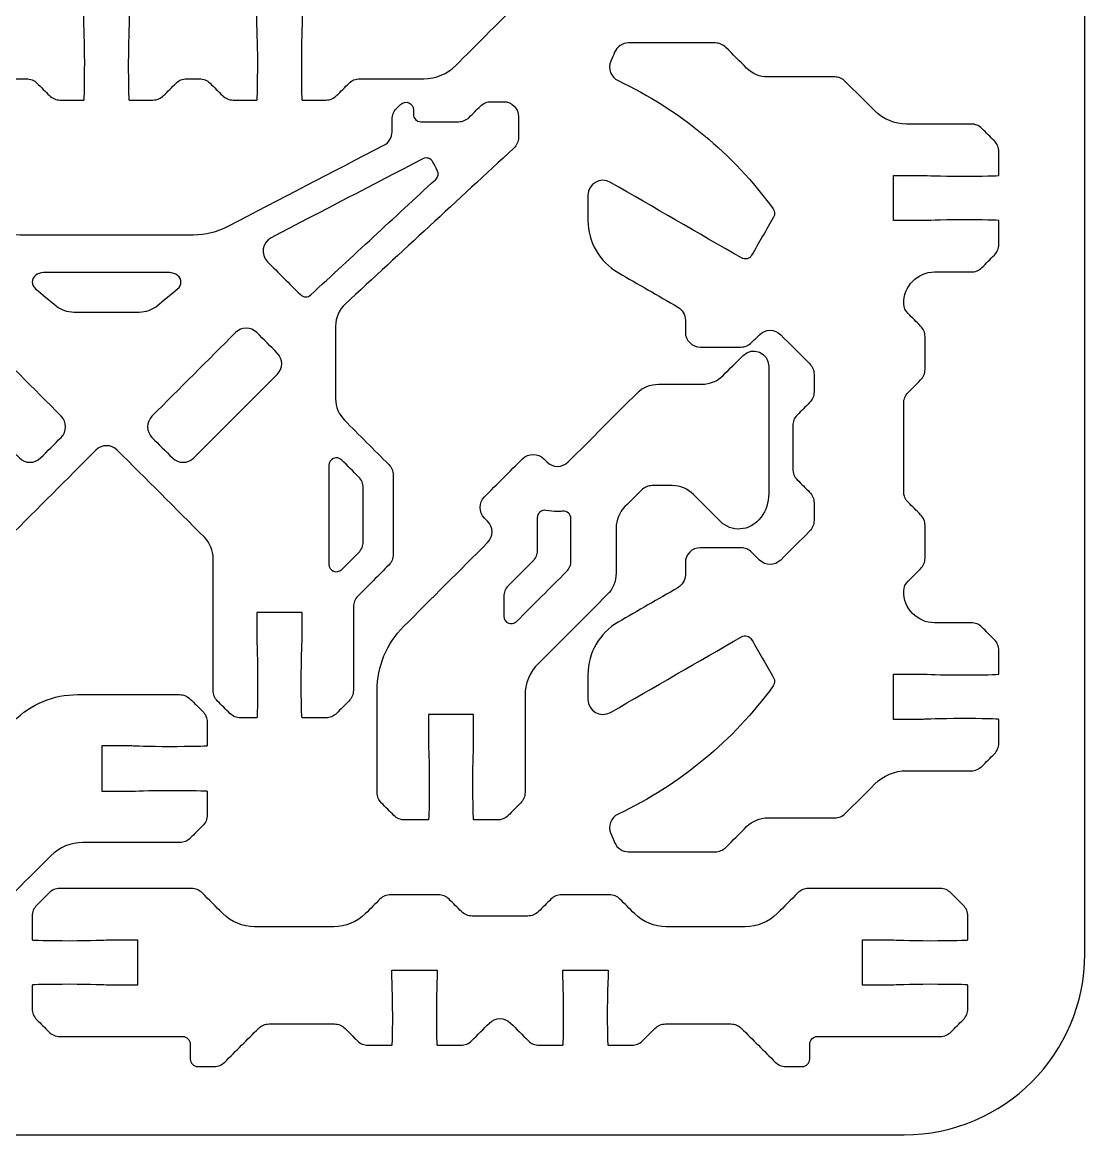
# Model space of a CAD drawing. Extents: x 5 to 405, y 225 to 445.
# Drawn here: x 334.4 to 405, y 225 to 298.9 of the extents above; entities that cross this region are included whole.
import ezdxf

# ---------------------------------------------------------------- set-up
doc = ezdxf.new("R2010")
doc.units = 0
doc.header["$MEASUREMENT"] = 0
doc.layers.add('DEFAULT', color=18, linetype='CONTINUOUS')

msp = doc.modelspace()

# ---------------------------------------------------------------- linework, layer by layer
at = {"layer": 'DEFAULT', "color": 1}
for points, knots in [([(393, 225), (357.667, 225), (322.333, 225), (287, 225), (280.373, 225), (275, 230.372), (275, 237), (275, 302.333), (275, 367.667), (275, 433), (275, 439.628), (280.373, 445), (287, 445), (322.333, 445), (357.667, 445), (393, 445), (399.627, 445), (405, 439.628), (405, 433), (405, 367.667), (405, 302.333), (405, 237), (405, 230.372), (399.627, 225), (393, 225)], [0, 0, 0, 0, 300.472, 300.472, 300.472, 301.472, 301.472, 301.472, 857.062, 857.062, 857.062, 858.062, 858.062, 858.062, 1158.534, 1158.534, 1158.534, 1159.534, 1159.534, 1159.534, 1715.124, 1715.124, 1715.124, 1716.124, 1716.124, 1716.124, 1716.124]), ([(315.914, 312.823), (316.914, 312.823), (317.913, 312.823), (318.913, 312.823), (318.913, 313.49), (318.913, 314.157), (318.913, 314.824), (318.913, 314.951), (318.863, 315.942), (318.863, 317.325), (318.863, 318.708), (318.888, 319.826), (318.913, 319.826), (319.441, 319.826), (319.97, 319.826), (320.499, 319.826), (320.764, 319.826), (321.018, 319.721), (321.206, 319.533), (321.482, 319.257), (321.758, 318.981), (322.035, 318.704), (322.222, 318.517), (322.328, 318.263), (322.328, 317.997), (322.328, 315.747), (322.328, 313.496), (322.328, 311.246), (322.328, 310.716), (322.538, 310.207), (322.914, 309.832), (323.513, 309.232), (324.113, 308.632), (324.712, 308.033), (324.9, 307.845), (325.154, 307.74), (325.419, 307.74), (326.976, 307.74), (328.533, 307.74), (330.09, 307.74), (330.356, 307.74), (330.61, 307.634), (330.798, 307.447), (331.478, 306.766), (332.157, 306.086), (332.837, 305.406), (333.618, 304.624), (334.885, 304.624), (335.666, 305.405), (336.347, 306.086), (337.028, 306.766), (337.709, 307.447), (337.896, 307.634), (338.15, 307.74), (338.416, 307.74), (339.472, 307.74), (340.528, 307.74), (341.584, 307.74), (341.849, 307.74), (342.104, 307.634), (342.291, 307.447), (342.971, 306.766), (343.651, 306.086), (344.331, 305.406), (345.112, 304.624), (346.379, 304.624), (347.16, 305.405), (347.841, 306.086), (348.521, 306.766), (349.202, 307.447), (349.39, 307.634), (349.644, 307.74), (349.909, 307.74), (351.466, 307.74), (353.023, 307.74), (354.581, 307.74), (354.846, 307.74), (355.1, 307.845), (355.288, 308.033), (355.887, 308.632), (356.487, 309.232), (357.087, 309.832), (357.462, 310.207), (357.672, 310.716), (357.672, 311.246), (357.672, 313.496), (357.672, 315.747), (357.672, 317.997), (357.672, 318.263), (357.778, 318.517), (357.965, 318.704), (358.242, 318.981), (358.518, 319.257), (358.794, 319.533), (358.982, 319.721), (359.236, 319.826), (359.501, 319.826), (360.03, 319.826), (360.559, 319.826), (361.087, 319.826), (361.116, 319.826), (361.137, 318.708), (361.137, 317.325), (361.137, 315.942), (361.087, 314.951), (361.087, 314.824), (361.087, 314.157), (361.087, 313.49), (361.087, 312.823), (362.087, 312.823), (363.086, 312.823), (364.086, 312.823), (364.086, 313.49), (364.086, 314.157), (364.086, 314.824), (364.086, 314.951), (364.037, 315.942), (364.037, 317.325), (364.037, 318.708), (364.061, 319.826), (364.086, 319.826), (364.615, 319.826), (365.143, 319.826), (365.672, 319.826), (365.937, 319.826), (366.192, 319.721), (366.379, 319.533), (366.655, 319.257), (366.932, 318.981), (367.208, 318.704), (367.395, 318.517), (367.501, 318.263), (367.501, 317.997), (367.501, 313.773), (367.501, 309.548), (367.501, 305.323), (367.501, 305.295), (366.382, 305.274), (365, 305.274), (363.617, 305.274), (362.625, 305.323), (362.498, 305.323), (361.832, 305.323), (361.165, 305.323), (360.498, 305.323), (360.498, 304.324), (360.498, 303.324), (360.498, 302.325), (361.165, 302.325), (361.832, 302.325), (362.498, 302.325), (362.625, 302.325), (363.617, 302.374), (365, 302.374), (366.382, 302.374), (367.501, 302.349), (367.501, 302.325), (367.501, 301.796), (367.501, 301.267), (367.501, 300.739), (367.501, 300.473), (367.396, 300.219), (367.208, 300.032), (365.875, 298.697), (364.541, 297.363), (363.208, 296.029), (362.645, 295.466), (361.882, 295.149), (361.086, 295.149), (359.665, 295.149), (358.244, 295.149), (356.824, 295.149), (356.558, 295.149), (356.304, 295.044), (356.117, 294.856), (355.84, 294.58), (355.564, 294.304), (355.288, 294.027), (355.1, 293.84), (354.846, 293.735), (354.581, 293.735), (354.052, 293.735), (353.523, 293.735), (352.995, 293.735), (352.966, 293.735), (352.945, 294.853), (352.945, 296.236), (352.945, 297.619), (352.995, 298.61), (352.995, 298.737), (352.995, 299.404), (352.995, 300.071), (352.995, 300.737), (351.995, 300.737), (350.995, 300.737), (349.996, 300.737), (349.996, 300.071), (349.996, 299.404), (349.996, 298.737), (349.996, 298.61), (350.045, 297.619), (350.045, 296.236), (350.045, 294.853), (350.021, 293.735), (349.996, 293.735), (349.467, 293.735), (348.939, 293.735), (348.411, 293.735), (348.145, 293.735), (347.89, 293.84), (347.703, 294.029), (347.428, 294.304), (347.153, 294.58), (346.878, 294.855), (346.69, 295.043), (346.435, 295.149), (346.17, 295.149), (345.889, 295.149), (345.608, 295.149), (345.327, 295.149), (345.061, 295.149), (344.807, 295.044), (344.62, 294.856), (344.343, 294.58), (344.067, 294.304), (343.791, 294.027), (343.603, 293.84), (343.349, 293.735), (343.084, 293.735), (342.555, 293.735), (342.026, 293.735), (341.498, 293.735), (341.469, 293.735), (341.448, 294.853), (341.448, 296.236), (341.448, 297.619), (341.498, 298.61), (341.498, 298.737), (341.498, 299.404), (341.498, 300.071), (341.498, 300.737), (340.498, 300.737), (339.498, 300.737), (338.499, 300.737), (338.499, 300.071), (338.499, 299.404), (338.499, 298.737), (338.499, 298.61), (338.548, 297.619), (338.548, 296.236), (338.548, 294.853), (338.524, 293.735), (338.499, 293.735), (337.971, 293.735), (337.444, 293.735), (336.916, 293.735), (336.651, 293.735), (336.397, 293.84), (336.209, 294.027), (335.933, 294.304), (335.657, 294.58), (335.38, 294.856), (335.193, 295.044), (334.939, 295.149), (334.673, 295.149), (334.392, 295.149), (334.111, 295.149), (333.83, 295.149), (333.565, 295.149), (333.31, 295.043), (333.122, 294.855), (332.847, 294.58), (332.572, 294.304), (332.297, 294.029), (332.11, 293.84), (331.855, 293.735), (331.589, 293.735), (331.061, 293.735), (330.532, 293.735), (330.004, 293.735), (329.976, 293.735), (329.955, 294.853), (329.955, 296.236), (329.955, 297.619), (330.004, 298.61), (330.004, 298.737), (330.004, 299.404), (330.004, 300.071), (330.004, 300.737), (329.004, 300.737), (328.005, 300.737), (327.005, 300.737), (327.005, 300.071), (327.005, 299.404), (327.005, 298.737), (327.005, 298.61), (327.055, 297.619), (327.055, 296.236), (327.055, 294.899), (327.03, 293.809), (327.005, 293.738), (326.477, 293.738), (325.948, 293.738), (325.419, 293.738), (325.154, 293.738), (324.9, 293.844), (324.712, 294.031), (324.436, 294.307), (324.16, 294.584), (323.883, 294.86), (323.696, 295.047), (323.442, 295.153), (323.176, 295.153), (321.755, 295.153), (320.335, 295.153), (318.914, 295.153), (318.118, 295.153), (317.355, 295.469), (316.792, 296.032), (315.459, 297.365), (314.125, 298.698), (312.792, 300.032), (312.605, 300.219), (312.499, 300.473), (312.499, 300.739), (312.499, 301.267), (312.499, 301.796), (312.499, 302.325), (312.499, 302.353), (313.618, 302.374), (315, 302.374), (316.383, 302.374), (317.375, 302.325), (317.502, 302.325), (318.168, 302.325), (318.835, 302.325), (319.502, 302.325), (319.502, 303.324), (319.502, 304.324), (319.502, 305.323), (318.835, 305.323), (318.168, 305.323), (317.502, 305.323), (317.375, 305.323), (316.383, 305.274), (315, 305.274), (313.618, 305.274), (312.499, 305.299), (312.499, 305.323), (312.499, 309.548), (312.499, 313.773), (312.499, 317.997), (312.499, 318.263), (312.605, 318.517), (312.792, 318.704), (313.068, 318.981), (313.345, 319.257), (313.621, 319.533), (313.808, 319.721), (314.063, 319.826), (314.328, 319.826), (314.857, 319.826), (315.385, 319.826), (315.914, 319.826), (315.942, 319.826), (315.963, 318.708), (315.963, 317.325), (315.963, 315.942), (315.914, 314.951), (315.914, 314.824), (315.914, 314.157), (315.914, 313.49), (315.914, 312.823)], [5.67, 5.67, 5.67, 5.67, 14.17, 14.17, 14.17, 19.84, 19.84, 19.84, 20.84, 20.84, 20.84, 21.84, 21.84, 21.84, 26.336, 26.336, 26.336, 27.336, 27.336, 27.336, 30.659402, 30.659402, 30.659402, 31.659402, 31.659402, 31.659402, 50.797402, 50.797402, 50.797402, 51.797402, 51.797402, 51.797402, 59.008477, 59.008477, 59.008477, 60.008477, 60.008477, 60.008477, 73.249477, 73.249477, 73.249477, 74.249477, 74.249477, 74.249477, 82.428582, 82.428582, 82.428582, 83.428582, 83.428582, 83.428582, 91.615464, 91.615464, 91.615464, 92.615464, 92.615464, 92.615464, 101.596464, 101.596464, 101.596464, 102.596464, 102.596464, 102.596464, 110.775569, 110.775569, 110.775569, 111.775569, 111.775569, 111.775569, 119.962451, 119.962451, 119.962451, 120.962451, 120.962451, 120.962451, 134.204451, 134.204451, 134.204451, 135.204451, 135.204451, 135.204451, 142.416233, 142.416233, 142.416233, 143.416233, 143.416233, 143.416233, 162.554233, 162.554233, 162.554233, 163.554233, 163.554233, 163.554233, 166.877635, 166.877635, 166.877635, 167.877635, 167.877635, 167.877635, 172.373635, 172.373635, 172.373635, 173.373635, 173.373635, 173.373635, 174.373635, 174.373635, 174.373635, 180.043635, 180.043635, 180.043635, 188.543635, 188.543635, 188.543635, 194.213635, 194.213635, 194.213635, 195.213635, 195.213635, 195.213635, 196.213635, 196.213635, 196.213635, 200.709635, 200.709635, 200.709635, 201.709635, 201.709635, 201.709635, 205.033037, 205.033037, 205.033037, 206.033037, 206.033037, 206.033037, 241.959037, 241.959037, 241.959037, 242.959037, 242.959037, 242.959037, 243.959037, 243.959037, 243.959037, 249.629037, 249.629037, 249.629037, 258.129037, 258.129037, 258.129037, 263.799037, 263.799037, 263.799037, 264.799037, 264.799037, 264.799037, 265.799037, 265.799037, 265.799037, 270.295037, 270.295037, 270.295037, 271.295037, 271.295037, 271.295037, 287.337169, 287.337169, 287.337169, 288.337169, 288.337169, 288.337169, 300.419169, 300.419169, 300.419169, 301.419169, 301.419169, 301.419169, 304.742571, 304.742571, 304.742571, 305.742571, 305.742571, 305.742571, 310.238571, 310.238571, 310.238571, 311.238571, 311.238571, 311.238571, 312.238571, 312.238571, 312.238571, 317.908571, 317.908571, 317.908571, 326.408571, 326.408571, 326.408571, 332.078571, 332.078571, 332.078571, 333.078571, 333.078571, 333.078571, 334.078571, 334.078571, 334.078571, 338.572571, 338.572571, 338.572571, 339.572571, 339.572571, 339.572571, 342.883248, 342.883248, 342.883248, 343.883248, 343.883248, 343.883248, 346.273248, 346.273248, 346.273248, 347.273248, 347.273248, 347.273248, 350.59665, 350.59665, 350.59665, 351.59665, 351.59665, 351.59665, 356.09265, 356.09265, 356.09265, 357.09265, 357.09265, 357.09265, 358.09265, 358.09265, 358.09265, 363.76265, 363.76265, 363.76265, 372.26265, 372.26265, 372.26265, 377.93265, 377.93265, 377.93265, 378.93265, 378.93265, 378.93265, 379.93265, 379.93265, 379.93265, 384.41865, 384.41865, 384.41865, 385.41865, 385.41865, 385.41865, 388.742052, 388.742052, 388.742052, 389.742052, 389.742052, 389.742052, 392.132052, 392.132052, 392.132052, 393.132052, 393.132052, 393.132052, 396.442728, 396.442728, 396.442728, 397.442728, 397.442728, 397.442728, 401.936728, 401.936728, 401.936728, 402.936728, 402.936728, 402.936728, 403.936728, 403.936728, 403.936728, 409.606728, 409.606728, 409.606728, 418.106728, 418.106728, 418.106728, 423.776728, 423.776728, 423.776728, 424.776728, 424.776728, 424.776728, 425.776728, 425.776728, 425.776728, 430.272728, 430.272728, 430.272728, 431.272728, 431.272728, 431.272728, 434.59613, 434.59613, 434.59613, 435.59613, 435.59613, 435.59613, 447.67913, 447.67913, 447.67913, 448.67913, 448.67913, 448.67913, 464.714898, 464.714898, 464.714898, 465.714898, 465.714898, 465.714898, 470.210898, 470.210898, 470.210898, 471.210898, 471.210898, 471.210898, 472.210898, 472.210898, 472.210898, 477.880898, 477.880898, 477.880898, 486.380898, 486.380898, 486.380898, 492.050898, 492.050898, 492.050898, 493.050898, 493.050898, 493.050898, 494.050898, 494.050898, 494.050898, 529.976898, 529.976898, 529.976898, 530.976898, 530.976898, 530.976898, 534.3003, 534.3003, 534.3003, 535.3003, 535.3003, 535.3003, 539.7963, 539.7963, 539.7963, 540.7963, 540.7963, 540.7963, 541.7963, 541.7963, 541.7963, 547.4663, 547.4663, 547.4663, 547.4663]), ([(392.286, 288.727), (392.286, 287.728), (392.286, 286.728), (392.286, 285.729), (392.953, 285.729), (393.619, 285.729), (394.286, 285.729), (394.413, 285.729), (395.404, 285.778), (396.787, 285.778), (398.17, 285.778), (399.289, 285.753), (399.289, 285.729), (399.289, 285.2), (399.289, 284.67), (399.289, 284.141), (399.289, 283.877), (399.183, 283.623), (398.997, 283.437), (398.72, 283.16), (398.443, 282.883), (398.166, 282.606), (397.979, 282.419), (397.725, 282.314), (397.461, 282.314), (396.65, 282.314), (395.838, 282.314), (395.027, 282.314), (393.87, 282.314), (392.937, 281.359), (392.971, 280.195), (392.978, 279.952), (393.091, 279.723), (393.263, 279.552), (393.54, 279.275), (393.816, 278.998), (394.093, 278.722), (394.28, 278.535), (394.385, 278.281), (394.385, 278.017), (394.385, 277.293), (394.385, 276.568), (394.385, 275.844), (394.385, 275.58), (394.28, 275.326), (394.093, 275.139), (393.816, 274.863), (393.54, 274.586), (393.263, 274.309), (393.076, 274.122), (392.97, 273.868), (392.97, 273.602), (392.97, 271.642), (392.97, 269.681), (392.97, 267.721), (392.97, 267.456), (393.076, 267.202), (393.263, 267.014), (393.539, 266.738), (393.816, 266.461), (394.092, 266.185), (394.279, 265.998), (394.385, 265.743), (394.385, 265.478), (394.385, 264.754), (394.385, 264.03), (394.385, 263.306), (394.385, 263.042), (394.28, 262.788), (394.093, 262.602), (393.816, 262.325), (393.54, 262.048), (393.263, 261.772), (393.091, 261.6), (392.978, 261.371), (392.971, 261.129), (392.937, 259.964), (393.87, 259.009), (395.027, 259.009), (395.838, 259.009), (396.649, 259.009), (397.46, 259.009), (397.725, 259.009), (397.979, 258.904), (398.167, 258.717), (398.443, 258.44), (398.719, 258.164), (398.996, 257.888), (399.183, 257.7), (399.289, 257.446), (399.289, 257.181), (399.289, 256.652), (399.289, 256.123), (399.289, 255.595), (399.289, 255.57), (398.17, 255.545), (396.787, 255.545), (395.404, 255.545), (394.413, 255.595), (394.286, 255.595), (393.619, 255.595), (392.953, 255.595), (392.286, 255.595), (392.286, 254.595), (392.286, 253.595), (392.286, 252.596), (392.953, 252.596), (393.619, 252.596), (394.286, 252.596), (394.413, 252.596), (395.404, 252.645), (396.787, 252.645), (398.17, 252.645), (399.289, 252.624), (399.289, 252.596), (399.289, 252.067), (399.289, 251.538), (399.289, 251.008), (399.289, 250.744), (399.183, 250.491), (398.997, 250.304), (398.72, 250.027), (398.443, 249.751), (398.167, 249.474), (397.979, 249.287), (397.725, 249.181), (397.46, 249.181), (396.029, 249.181), (394.597, 249.181), (393.166, 249.181), (392.37, 249.181), (391.606, 248.865), (391.044, 248.301), (390.392, 247.649), (389.741, 246.997), (389.09, 246.345), (388.902, 246.157), (388.648, 246.052), (388.382, 246.052), (386.903, 246.052), (385.424, 246.052), (383.945, 246.052), (383.415, 246.052), (382.907, 245.842), (382.532, 245.467), (382.072, 245.008), (381.612, 244.549), (381.152, 244.09), (380.965, 243.903), (380.711, 243.798), (380.446, 243.798), (378.524, 243.798), (376.603, 243.798), (374.682, 243.798), (374.282, 243.798), (373.921, 244.036), (373.763, 244.404), (373.677, 244.604), (373.591, 244.805), (373.506, 245.005), (373.295, 245.497), (373.507, 246.071), (373.99, 246.298), (378.104, 248.231), (381.647, 251.178), (384.299, 254.815), (384.415, 254.975), (384.426, 255.191), (384.327, 255.362), (383.84, 256.205), (383.353, 257.049), (382.866, 257.892), (382.728, 258.131), (382.422, 258.213), (382.183, 258.075), (379.286, 256.402), (376.388, 254.729), (373.491, 253.056), (372.824, 252.671), (371.991, 253.152), (371.991, 253.922), (371.991, 254.476), (371.991, 255.03), (371.991, 255.584), (371.991, 257.014), (372.754, 258.335), (373.992, 259.049), (375.315, 259.812), (376.637, 260.575), (377.96, 261.338), (378.27, 261.517), (378.461, 261.847), (378.461, 262.205), (378.461, 262.468), (378.461, 262.731), (378.461, 262.994), (378.461, 263.546), (378.908, 263.994), (379.461, 263.994), (380.358, 263.994), (381.255, 263.994), (382.152, 263.994), (382.418, 263.994), (382.672, 263.888), (382.86, 263.7), (383.034, 263.526), (383.207, 263.352), (383.381, 263.179), (383.771, 262.787), (384.404, 262.787), (384.795, 263.177), (385.436, 263.818), (386.078, 264.458), (386.719, 265.098), (386.906, 265.286), (387.012, 265.54), (387.012, 265.806), (387.012, 266.197), (387.012, 266.589), (387.012, 266.981), (387.012, 267.246), (386.906, 267.5), (386.719, 267.688), (386.443, 267.964), (386.166, 268.24), (385.89, 268.517), (385.703, 268.704), (385.597, 268.958), (385.597, 269.224), (385.597, 270.182), (385.597, 271.141), (385.597, 272.1), (385.597, 272.365), (385.703, 272.619), (385.89, 272.807), (386.166, 273.083), (386.443, 273.359), (386.719, 273.636), (386.906, 273.823), (387.012, 274.077), (387.012, 274.343), (387.012, 274.734), (387.012, 275.126), (387.012, 275.518), (387.012, 275.783), (386.906, 276.038), (386.719, 276.225), (386.078, 276.865), (385.436, 277.506), (384.795, 278.146), (384.404, 278.536), (383.771, 278.536), (383.381, 278.145), (383.207, 277.971), (383.034, 277.797), (382.86, 277.623), (382.672, 277.435), (382.418, 277.329), (382.152, 277.329), (381.255, 277.329), (380.358, 277.329), (379.461, 277.329), (378.908, 277.329), (378.461, 277.777), (378.461, 278.329), (378.461, 278.592), (378.461, 278.856), (378.461, 279.119), (378.461, 279.476), (378.27, 279.806), (377.96, 279.985), (376.637, 280.748), (375.315, 281.511), (373.992, 282.274), (372.754, 282.988), (371.991, 284.31), (371.991, 285.739), (371.991, 286.293), (371.991, 286.847), (371.991, 287.401), (371.991, 288.171), (372.824, 288.652), (373.491, 288.267), (376.388, 286.594), (379.286, 284.921), (382.183, 283.248), (382.422, 283.11), (382.728, 283.192), (382.866, 283.432), (383.353, 284.275), (383.84, 285.118), (384.327, 285.961), (384.426, 286.133), (384.415, 286.349), (384.299, 286.509), (381.647, 290.145), (378.104, 293.093), (373.991, 295.026), (373.507, 295.253), (373.295, 295.827), (373.506, 296.318), (373.591, 296.519), (373.677, 296.719), (373.763, 296.919), (373.921, 297.287), (374.282, 297.526), (374.682, 297.526), (376.603, 297.526), (378.524, 297.526), (380.445, 297.526), (380.711, 297.526), (380.965, 297.42), (381.152, 297.233), (381.612, 296.773), (382.072, 296.314), (382.531, 295.854), (382.907, 295.479), (383.415, 295.268), (383.946, 295.268), (385.425, 295.268), (386.904, 295.268), (388.383, 295.268), (388.648, 295.268), (388.902, 295.162), (389.09, 294.975), (389.741, 294.324), (390.392, 293.672), (391.044, 293.021), (391.606, 292.458), (392.369, 292.142), (393.165, 292.142), (394.597, 292.142), (396.029, 292.142), (397.46, 292.142), (397.725, 292.142), (397.979, 292.037), (398.167, 291.849), (398.443, 291.573), (398.719, 291.297), (398.996, 291.02), (399.183, 290.833), (399.289, 290.579), (399.289, 290.313), (399.289, 289.785), (399.289, 289.256), (399.289, 288.727), (399.289, 288.699), (398.17, 288.678), (396.787, 288.678), (395.404, 288.678), (394.413, 288.727), (394.286, 288.727), (393.619, 288.727), (392.953, 288.727), (392.286, 288.727)], [5.67, 5.67, 5.67, 5.67, 14.17, 14.17, 14.17, 19.84, 19.84, 19.84, 20.84, 20.84, 20.84, 21.84, 21.84, 21.84, 26.34, 26.34, 26.34, 27.34, 27.34, 27.34, 30.671887, 30.671887, 30.671887, 31.671887, 31.671887, 31.671887, 38.571887, 38.571887, 38.571887, 39.571887, 39.571887, 39.571887, 40.571887, 40.571887, 40.571887, 43.899532, 43.899532, 43.899532, 44.899532, 44.899532, 44.899532, 51.059532, 51.059532, 51.059532, 52.059532, 52.059532, 52.059532, 55.387176, 55.387176, 55.387176, 56.387176, 56.387176, 56.387176, 73.059176, 73.059176, 73.059176, 74.059176, 74.059176, 74.059176, 77.382578, 77.382578, 77.382578, 78.382578, 78.382578, 78.382578, 84.538578, 84.538578, 84.538578, 85.538578, 85.538578, 85.538578, 88.866223, 88.866223, 88.866223, 89.866223, 89.866223, 89.866223, 90.866223, 90.866223, 90.866223, 97.762223, 97.762223, 97.762223, 98.762223, 98.762223, 98.762223, 102.085624, 102.085624, 102.085624, 103.085624, 103.085624, 103.085624, 107.582624, 107.582624, 107.582624, 108.582624, 108.582624, 108.582624, 109.582624, 109.582624, 109.582624, 115.252624, 115.252624, 115.252624, 123.752624, 123.752624, 123.752624, 129.422624, 129.422624, 129.422624, 130.422624, 130.422624, 130.422624, 131.422624, 131.422624, 131.422624, 135.922624, 135.922624, 135.922624, 136.922624, 136.922624, 136.922624, 140.250269, 140.250269, 140.250269, 141.250269, 141.250269, 141.250269, 153.421269, 153.421269, 153.421269, 154.421269, 154.421269, 154.421269, 162.258842, 162.258842, 162.258842, 163.258842, 163.258842, 163.258842, 175.837842, 175.837842, 175.837842, 176.837842, 176.837842, 176.837842, 182.363176, 182.363176, 182.363176, 183.363176, 183.363176, 183.363176, 199.700176, 199.700176, 199.700176, 200.700176, 200.700176, 200.700176, 202.553566, 202.553566, 202.553566, 203.553566, 203.553566, 203.553566, 204.553566, 204.553566, 204.553566, 205.553566, 205.553566, 205.553566, 213.833335, 213.833335, 213.833335, 214.833335, 214.833335, 214.833335, 243.285201, 243.285201, 243.285201, 244.285201, 244.285201, 244.285201, 248.996201, 248.996201, 248.996201, 249.996201, 249.996201, 249.996201, 262.983121, 262.983121, 262.983121, 263.983121, 263.983121, 263.983121, 266.221121, 266.221121, 266.221121, 267.221121, 267.221121, 267.221121, 274.850121, 274.850121, 274.850121, 275.850121, 275.850121, 275.850121, 277.939623, 277.939623, 277.939623, 278.939623, 278.939623, 278.939623, 286.645673, 286.645673, 286.645673, 287.645673, 287.645673, 287.645673, 290.976673, 290.976673, 290.976673, 291.976673, 291.976673, 291.976673, 295.300075, 295.300075, 295.300075, 296.300075, 296.300075, 296.300075, 304.452075, 304.452075, 304.452075, 305.452075, 305.452075, 305.452075, 308.775477, 308.775477, 308.775477, 309.775477, 309.775477, 309.775477, 313.106477, 313.106477, 313.106477, 314.106477, 314.106477, 314.106477, 321.812528, 321.812528, 321.812528, 322.812528, 322.812528, 322.812528, 324.902738, 324.902738, 324.902738, 325.902738, 325.902738, 325.902738, 333.531738, 333.531738, 333.531738, 334.531738, 334.531738, 334.531738, 336.769738, 336.769738, 336.769738, 337.769738, 337.769738, 337.769738, 350.756658, 350.756658, 350.756658, 351.756658, 351.756658, 351.756658, 356.467658, 356.467658, 356.467658, 357.467658, 357.467658, 357.467658, 385.919524, 385.919524, 385.919524, 386.919524, 386.919524, 386.919524, 395.199292, 395.199292, 395.199292, 396.199292, 396.199292, 396.199292, 397.199292, 397.199292, 397.199292, 398.199292, 398.199292, 398.199292, 400.052683, 400.052683, 400.052683, 401.052683, 401.052683, 401.052683, 417.388683, 417.388683, 417.388683, 418.388683, 418.388683, 418.388683, 423.916844, 423.916844, 423.916844, 424.916844, 424.916844, 424.916844, 437.494844, 437.494844, 437.494844, 438.494844, 438.494844, 438.494844, 446.328173, 446.328173, 446.328173, 447.328173, 447.328173, 447.328173, 459.502173, 459.502173, 459.502173, 460.502173, 460.502173, 460.502173, 463.825574, 463.825574, 463.825574, 464.825574, 464.825574, 464.825574, 469.321574, 469.321574, 469.321574, 470.321574, 470.321574, 470.321574, 471.321574, 471.321574, 471.321574, 476.991574, 476.991574, 476.991574, 476.991574]), ([(359.537, 293.441), (359.447, 293.352), (359.358, 293.262), (359.269, 293.173), (359.081, 292.986), (358.976, 292.731), (358.976, 292.466), (358.976, 292.187), (358.976, 291.907), (358.976, 291.628), (358.976, 291.255), (358.768, 290.913), (358.437, 290.741), (354.984, 288.946), (351.531, 287.151), (348.079, 285.355), (347.365, 284.985), (346.573, 284.791), (345.77, 284.791), (341.923, 284.791), (338.077, 284.791), (334.23, 284.791), (333.427, 284.791), (332.635, 284.985), (331.921, 285.355), (328.469, 287.151), (325.016, 288.946), (321.563, 290.741), (321.232, 290.913), (321.024, 291.255), (321.024, 291.628), (321.024, 291.907), (321.024, 292.187), (321.024, 292.466), (321.024, 292.731), (320.919, 292.986), (320.731, 293.173), (320.642, 293.262), (320.552, 293.352), (320.463, 293.441), (320.148, 293.756), (319.609, 293.533), (319.609, 293.088), (319.609, 292.99), (319.609, 292.892), (319.609, 292.794), (319.609, 292.518), (319.385, 292.295), (319.11, 292.295), (318.276, 292.295), (317.442, 292.295), (316.609, 292.295), (316.343, 292.295), (316.089, 292.4), (315.902, 292.587), (315.652, 292.837), (315.403, 293.086), (315.154, 293.335), (314.967, 293.523), (314.712, 293.628), (314.447, 293.628), (314.172, 293.628), (313.897, 293.628), (313.623, 293.628), (313.071, 293.628), (312.624, 293.181), (312.624, 292.63), (312.624, 292.175), (312.624, 291.719), (312.624, 291.264), (312.624, 290.986), (312.741, 290.718), (312.945, 290.531), (316.675, 287.083), (320.406, 283.635), (324.136, 280.187), (324.545, 279.81), (324.778, 279.277), (324.778, 278.72), (324.778, 277.109), (324.778, 275.498), (324.778, 273.887), (324.778, 273.354), (324.566, 272.846), (324.192, 272.472), (323.207, 271.488), (322.221, 270.503), (321.236, 269.519), (321.049, 269.332), (320.943, 269.078), (320.943, 268.81), (320.943, 267.058), (320.943, 265.306), (320.943, 263.554), (320.943, 263.289), (321.048, 263.037), (321.234, 262.85), (321.922, 262.16), (322.61, 261.471), (323.298, 260.782), (323.487, 260.593), (323.592, 260.338), (323.592, 260.072), (323.592, 258.222), (323.592, 256.372), (323.592, 254.523), (323.592, 254.254), (323.698, 254), (323.885, 253.814), (324.165, 253.536), (324.445, 253.259), (324.724, 252.981), (324.909, 252.798), (325.159, 252.695), (325.42, 252.695), (325.949, 252.695), (326.478, 252.695), (327.007, 252.695), (327.032, 252.695), (327.057, 253.814), (327.057, 255.196), (327.057, 256.579), (327.007, 257.571), (327.007, 257.698), (327.007, 258.363), (327.007, 259.029), (327.007, 259.694), (328.007, 259.694), (329.006, 259.694), (330.006, 259.694), (330.006, 259.029), (330.006, 258.363), (330.006, 257.698), (330.006, 257.571), (329.956, 256.579), (329.956, 255.196), (329.956, 253.814), (329.978, 252.695), (330.006, 252.695), (330.368, 252.695), (330.73, 252.695), (331.092, 252.695), (331.357, 252.695), (331.611, 252.801), (331.801, 252.988), (332.075, 253.263), (332.349, 253.538), (332.623, 253.814), (332.814, 254), (332.916, 254.254), (332.916, 254.519), (332.917, 257.439), (332.919, 260.359), (332.92, 263.279), (332.92, 263.808), (333.131, 264.316), (333.505, 264.69), (335.436, 266.621), (337.367, 268.551), (339.298, 270.482), (339.686, 270.874), (340.321, 270.874), (340.709, 270.482), (342.64, 268.553), (344.571, 266.623), (346.502, 264.693), (346.876, 264.316), (347.087, 263.808), (347.087, 263.275), (347.085, 260.358), (347.083, 257.44), (347.08, 254.523), (347.08, 254.258), (347.186, 254.004), (347.373, 253.814), (347.649, 253.538), (347.924, 253.262), (348.2, 252.987), (348.387, 252.8), (348.64, 252.695), (348.904, 252.695), (349.266, 252.695), (349.628, 252.695), (349.991, 252.695), (350.019, 252.695), (350.04, 253.814), (350.04, 255.196), (350.04, 256.579), (349.991, 257.571), (349.991, 257.698), (349.991, 258.363), (349.991, 259.029), (349.991, 259.694), (350.99, 259.694), (351.99, 259.694), (352.989, 259.694), (352.989, 259.029), (352.989, 258.363), (352.989, 257.698), (352.989, 257.571), (352.94, 256.579), (352.94, 255.196), (352.94, 253.814), (352.965, 252.695), (352.989, 252.695), (353.518, 252.695), (354.048, 252.695), (354.577, 252.695), (354.841, 252.695), (355.092, 252.801), (355.279, 252.988), (355.556, 253.263), (355.834, 253.538), (356.111, 253.814), (356.298, 254), (356.404, 254.254), (356.404, 254.523), (356.404, 256.374), (356.404, 258.224), (356.404, 260.075), (356.404, 260.34), (356.51, 260.59), (356.697, 260.777), (357.385, 261.468), (358.073, 262.158), (358.761, 262.848), (358.948, 263.035), (359.054, 263.289), (359.054, 263.554), (359.054, 265.307), (359.054, 267.06), (359.054, 268.814), (359.054, 269.078), (358.948, 269.331), (358.762, 269.518), (357.777, 270.503), (356.793, 271.487), (355.808, 272.472), (355.434, 272.846), (355.222, 273.354), (355.222, 273.887), (355.222, 275.498), (355.222, 277.109), (355.222, 278.72), (355.222, 279.277), (355.455, 279.81), (355.864, 280.187), (359.594, 283.635), (363.324, 287.083), (367.055, 290.531), (367.259, 290.718), (367.376, 290.986), (367.376, 291.264), (367.376, 291.718), (367.376, 292.172), (367.376, 292.626), (367.376, 293.18), (366.928, 293.628), (366.377, 293.628), (366.102, 293.628), (365.827, 293.628), (365.552, 293.628), (365.287, 293.628), (365.034, 293.523), (364.847, 293.336), (364.598, 293.087), (364.348, 292.837), (364.098, 292.587), (363.911, 292.4), (363.657, 292.295), (363.392, 292.295), (362.558, 292.295), (361.724, 292.295), (360.89, 292.295), (360.615, 292.295), (360.391, 292.518), (360.391, 292.794), (360.391, 292.892), (360.391, 292.99), (360.391, 293.088), (360.391, 293.533), (359.852, 293.756), (359.537, 293.441)], [0, 0, 0, 0, 1.074802, 1.074802, 1.074802, 2.074802, 2.074802, 2.074802, 4.449802, 4.449802, 4.449802, 5.449802, 5.449802, 5.449802, 38.54416, 38.54416, 38.54416, 39.54416, 39.54416, 39.54416, 72.25416, 72.25416, 72.25416, 73.25416, 73.25416, 73.25416, 106.348518, 106.348518, 106.348518, 107.348518, 107.348518, 107.348518, 109.723518, 109.723518, 109.723518, 110.723518, 110.723518, 110.723518, 111.799028, 111.799028, 111.799028, 112.799028, 112.799028, 112.799028, 113.630028, 113.630028, 113.630028, 114.630028, 114.630028, 114.630028, 121.719028, 121.719028, 121.719028, 122.719028, 122.719028, 122.719028, 125.717161, 125.717161, 125.717161, 126.717161, 126.717161, 126.717161, 129.053161, 129.053161, 129.053161, 130.053161, 130.053161, 130.053161, 133.923161, 133.923161, 133.923161, 134.923161, 134.923161, 134.923161, 178.118308, 178.118308, 178.118308, 179.118308, 179.118308, 179.118308, 192.818308, 192.818308, 192.818308, 193.818308, 193.818308, 193.818308, 205.662349, 205.662349, 205.662349, 206.662349, 206.662349, 206.662349, 221.562349, 221.562349, 221.562349, 222.562349, 222.562349, 222.562349, 230.844694, 230.844694, 230.844694, 231.844694, 231.844694, 231.844694, 247.574694, 247.574694, 247.574694, 248.574694, 248.574694, 248.574694, 251.924996, 251.924996, 251.924996, 252.924996, 252.924996, 252.924996, 257.424996, 257.424996, 257.424996, 258.424996, 258.424996, 258.424996, 259.424996, 259.424996, 259.424996, 265.084996, 265.084996, 265.084996, 273.584996, 273.584996, 273.584996, 279.244996, 279.244996, 279.244996, 280.244996, 280.244996, 280.244996, 281.244996, 281.244996, 281.244996, 284.324996, 284.324996, 284.324996, 285.324996, 285.324996, 285.324996, 288.627192, 288.627192, 288.627192, 289.627192, 289.627192, 289.627192, 314.457194, 314.457194, 314.457194, 315.457194, 315.457194, 315.457194, 338.678581, 338.678581, 338.678581, 339.678581, 339.678581, 339.678581, 362.892898, 362.892898, 362.892898, 363.892898, 363.892898, 363.892898, 388.702906, 388.702906, 388.702906, 389.702906, 389.702906, 389.702906, 393.016408, 393.016408, 393.016408, 394.016408, 394.016408, 394.016408, 397.096408, 397.096408, 397.096408, 398.096408, 398.096408, 398.096408, 399.096408, 399.096408, 399.096408, 404.756408, 404.756408, 404.756408, 413.256408, 413.256408, 413.256408, 418.916408, 418.916408, 418.916408, 419.916408, 419.916408, 419.916408, 420.916408, 420.916408, 420.916408, 425.416408, 425.416408, 425.416408, 426.416408, 426.416408, 426.416408, 429.73984, 429.73984, 429.73984, 430.73984, 430.73984, 430.73984, 446.47984, 446.47984, 446.47984, 447.47984, 447.47984, 447.47984, 455.767144, 455.767144, 455.767144, 456.767144, 456.767144, 456.767144, 471.677144, 471.677144, 471.677144, 472.677144, 472.677144, 472.677144, 484.518354, 484.518354, 484.518354, 485.518354, 485.518354, 485.518354, 499.218354, 499.218354, 499.218354, 500.218354, 500.218354, 500.218354, 543.413502, 543.413502, 543.413502, 544.413502, 544.413502, 544.413502, 548.273502, 548.273502, 548.273502, 549.273502, 549.273502, 549.273502, 551.613502, 551.613502, 551.613502, 552.613502, 552.613502, 552.613502, 555.615877, 555.615877, 555.615877, 556.615877, 556.615877, 556.615877, 563.705877, 563.705877, 563.705877, 564.705877, 564.705877, 564.705877, 565.536877, 565.536877, 565.536877, 566.536877, 566.536877, 566.536877, 566.536877]), ([(361.689, 289.617), (361.785, 289.432), (361.882, 289.248), (361.978, 289.063), (362.08, 288.866), (362.038, 288.619), (361.872, 288.467), (359.106, 285.91), (356.341, 283.354), (353.575, 280.797), (353.377, 280.614), (353.07, 280.621), (352.88, 280.808), (352.152, 281.537), (351.424, 282.266), (350.696, 282.995), (350.216, 283.472), (350.34, 284.276), (350.94, 284.59), (354.298, 286.337), (357.657, 288.085), (361.015, 289.832), (361.258, 289.959), (361.562, 289.864), (361.689, 289.617)], [1, 1, 1, 1, 2.771243, 2.771243, 2.771243, 3.771243, 3.771243, 3.771243, 35.799636, 35.799636, 35.799636, 36.799636, 36.799636, 36.799636, 45.560692, 45.560692, 45.560692, 46.560692, 46.560692, 46.560692, 78.755306, 78.755306, 78.755306, 79.755306, 79.755306, 79.755306, 79.755306]), ([(343.337, 280.05), (343.03, 279.796), (342.611, 279.654), (342.173, 279.654), (340.724, 279.654), (339.276, 279.654), (337.827, 279.654), (337.393, 279.654), (336.973, 279.796), (336.666, 280.053), (336.204, 280.435), (335.742, 280.817), (335.28, 281.2), (334.983, 281.443), (334.983, 281.842), (335.28, 282.085), (335.421, 282.205), (335.615, 282.269), (335.816, 282.269), (338.603, 282.269), (341.39, 282.269), (344.177, 282.269), (344.378, 282.269), (344.576, 282.198), (344.72, 282.082), (345.016, 281.838), (345.016, 281.44), (344.72, 281.193), (344.259, 280.812), (343.798, 280.431), (343.337, 280.05)], [5.085666, 5.085666, 5.085666, 5.085666, 6.085666, 6.085666, 6.085666, 18.405666, 18.405666, 18.405666, 19.405666, 19.405666, 19.405666, 24.505411, 24.505411, 24.505411, 25.505411, 25.505411, 25.505411, 26.505411, 26.505411, 26.505411, 50.205411, 50.205411, 50.205411, 51.205411, 51.205411, 51.205411, 52.205411, 52.205411, 52.205411, 57.291077, 57.291077, 57.291077, 57.291077]), ([(331.431, 278.289), (333.282, 276.44), (335.133, 274.59), (336.984, 272.74), (337.375, 272.348), (337.375, 271.717), (336.987, 271.325), (336.531, 270.87), (336.075, 270.415), (335.618, 269.96), (335.23, 269.572), (334.595, 269.572), (334.207, 269.96), (332.356, 271.811), (330.506, 273.662), (328.655, 275.513), (328.263, 275.904), (328.263, 276.539), (328.655, 276.928), (329.11, 277.381), (329.565, 277.835), (330.02, 278.289), (330.408, 278.681), (331.043, 278.681), (331.431, 278.289)], [0, 0, 0, 0, 22.252652, 22.252652, 22.252652, 23.252652, 23.252652, 23.252652, 28.732734, 28.732734, 28.732734, 29.732734, 29.732734, 29.732734, 51.992455, 51.992455, 51.992455, 52.992455, 52.992455, 52.992455, 58.458395, 58.458395, 58.458395, 59.458395, 59.458395, 59.458395, 59.458395]), ([(349.984, 278.286), (350.438, 277.833), (350.891, 277.38), (351.345, 276.928), (351.737, 276.539), (351.737, 275.904), (351.345, 275.513), (349.494, 273.662), (347.644, 271.811), (345.793, 269.96), (345.405, 269.572), (344.77, 269.572), (344.381, 269.96), (343.928, 270.413), (343.474, 270.866), (343.02, 271.318), (342.632, 271.71), (342.632, 272.341), (343.02, 272.733), (344.871, 274.584), (346.722, 276.435), (348.572, 278.286), (348.961, 278.677), (349.596, 278.677), (349.984, 278.286)], [0, 0, 0, 0, 5.451798, 5.451798, 5.451798, 6.451798, 6.451798, 6.451798, 28.711519, 28.711519, 28.711519, 29.711519, 29.711519, 29.711519, 35.163317, 35.163317, 35.163317, 36.163317, 36.163317, 36.163317, 58.423039, 58.423039, 58.423039, 59.423039, 59.423039, 59.423039, 59.423039]), ([(382.292, 276.762), (381.853, 276.322), (381.413, 275.882), (380.973, 275.442), (380.599, 275.068), (380.091, 274.857), (379.558, 274.857), (378.594, 274.857), (377.63, 274.857), (376.666, 274.857), (376.133, 274.857), (375.625, 274.645), (375.251, 274.271), (373.726, 272.746), (372.201, 271.221), (370.675, 269.696), (370.284, 269.304), (369.649, 269.304), (369.261, 269.696), (369.192, 269.765), (369.123, 269.834), (369.054, 269.903), (368.663, 270.293), (368.031, 270.293), (367.64, 269.903), (366.798, 269.061), (365.956, 268.22), (365.114, 267.379), (364.723, 266.989), (364.723, 266.355), (365.114, 265.965), (365.184, 265.895), (365.254, 265.825), (365.324, 265.755), (365.712, 265.367), (365.712, 264.732), (365.324, 264.344), (363.461, 262.481), (361.598, 260.619), (359.736, 258.756), (358.61, 257.631), (357.979, 256.107), (357.979, 254.516), (357.98, 252.258), (357.981, 250), (357.982, 247.742), (357.982, 247.476), (358.088, 247.221), (358.275, 247.033), (358.549, 246.758), (358.823, 246.483), (359.097, 246.208), (359.286, 246.018), (359.543, 245.911), (359.811, 245.911), (360.338, 245.911), (360.866, 245.911), (361.394, 245.911), (361.422, 245.911), (361.443, 247.03), (361.443, 248.412), (361.443, 249.795), (361.394, 250.787), (361.394, 250.914), (361.394, 251.58), (361.394, 252.247), (361.394, 252.914), (362.393, 252.914), (363.393, 252.914), (364.392, 252.914), (364.392, 252.247), (364.392, 251.58), (364.392, 250.914), (364.392, 250.787), (364.343, 249.795), (364.343, 248.412), (364.343, 247.03), (364.368, 245.911), (364.392, 245.911), (364.922, 245.911), (365.451, 245.911), (365.98, 245.911), (366.244, 245.911), (366.498, 246.016), (366.684, 246.203), (366.961, 246.48), (367.238, 246.757), (367.516, 247.034), (367.702, 247.221), (367.807, 247.474), (367.807, 247.739), (367.807, 249.884), (367.807, 252.028), (367.807, 254.173), (367.807, 254.968), (368.123, 255.731), (368.685, 256.293), (370.215, 257.823), (371.745, 259.353), (373.275, 260.883), (373.653, 261.257), (373.861, 261.769), (373.861, 262.298), (373.862, 263.303), (373.863, 264.309), (373.864, 265.314), (373.864, 265.843), (374.076, 266.351), (374.45, 266.725), (374.817, 267.092), (375.184, 267.459), (375.551, 267.826), (375.738, 268.013), (375.992, 268.119), (376.26, 268.119), (376.702, 268.119), (377.144, 268.119), (377.586, 268.119), (378.119, 268.119), (378.627, 267.907), (379.001, 267.533), (379.602, 266.933), (380.203, 266.334), (380.804, 265.734), (381.492, 265.046), (382.709, 265.011), (383.499, 266.027), (383.837, 266.468), (384, 267.021), (384, 267.579), (384, 270.405), (384, 273.23), (384, 276.056), (384, 276.945), (382.924, 277.393), (382.292, 276.762)], [0, 0, 0, 0, 5.289159, 5.289159, 5.289159, 6.289159, 6.289159, 6.289159, 14.489159, 14.489159, 14.489159, 15.489159, 15.489159, 15.489159, 33.831509, 33.831509, 33.831509, 34.831509, 34.831509, 34.831509, 35.661652, 35.661652, 35.661652, 36.661652, 36.661652, 36.661652, 46.782473, 46.782473, 46.782473, 47.782473, 47.782473, 47.782473, 48.62393, 48.62393, 48.62393, 49.62393, 49.62393, 49.62393, 72.025072, 72.025072, 72.025072, 73.025072, 73.025072, 73.025072, 92.226075, 92.226075, 92.226075, 93.226075, 93.226075, 93.226075, 96.528271, 96.528271, 96.528271, 97.528271, 97.528271, 97.528271, 102.016271, 102.016271, 102.016271, 103.016271, 103.016271, 103.016271, 104.016271, 104.016271, 104.016271, 109.686271, 109.686271, 109.686271, 118.186271, 118.186271, 118.186271, 123.856271, 123.856271, 123.856271, 124.856271, 124.856271, 124.856271, 125.856271, 125.856271, 125.856271, 130.356271, 130.356271, 130.356271, 131.356271, 131.356271, 131.356271, 134.688158, 134.688158, 134.688158, 135.688158, 135.688158, 135.688158, 153.928158, 153.928158, 153.928158, 154.928158, 154.928158, 154.928158, 173.328491, 173.328491, 173.328491, 174.328491, 174.328491, 174.328491, 182.878497, 182.878497, 182.878497, 183.878497, 183.878497, 183.878497, 188.290843, 188.290843, 188.290843, 189.290843, 189.290843, 189.290843, 193.050843, 193.050843, 193.050843, 194.050843, 194.050843, 194.050843, 201.270407, 201.270407, 201.270407, 202.270407, 202.270407, 202.270407, 203.270407, 203.270407, 203.270407, 227.300407, 227.300407, 227.300407, 228.300407, 228.300407, 228.300407, 228.300407]), ([(355.635, 269.819), (356.01, 269.444), (356.385, 269.069), (356.76, 268.694), (356.947, 268.503), (357.053, 268.249), (357.053, 267.985), (357.053, 266.784), (357.053, 265.583), (357.053, 264.383), (357.053, 264.118), (356.947, 263.864), (356.76, 263.674), (356.385, 263.299), (356.01, 262.923), (355.635, 262.548), (355.321, 262.234), (354.781, 262.457), (354.781, 262.905), (354.781, 265.091), (354.781, 267.277), (354.781, 269.463), (354.781, 269.911), (355.321, 270.133), (355.635, 269.819)], [0, 0, 0, 0, 4.511341, 4.511341, 4.511341, 5.511341, 5.511341, 5.511341, 15.721341, 15.721341, 15.721341, 16.721341, 16.721341, 16.721341, 21.232683, 21.232683, 21.232683, 22.232683, 22.232683, 22.232683, 40.822683, 40.822683, 40.822683, 41.822683, 41.822683, 41.822683, 41.822683]), ([(369.201, 266.475), (369.451, 266.425), (369.705, 266.401), (369.966, 266.401), (370.079, 266.401), (370.192, 266.404), (370.305, 266.415), (370.601, 266.443), (370.862, 266.221), (370.862, 265.921), (370.862, 264.988), (370.862, 264.056), (370.862, 263.123), (370.862, 262.859), (370.756, 262.605), (370.57, 262.418), (369.462, 261.311), (368.354, 260.205), (367.246, 259.098), (366.932, 258.781), (366.393, 259.006), (366.393, 259.451), (366.393, 259.886), (366.393, 260.321), (366.393, 260.756), (366.393, 261.021), (366.498, 261.275), (366.685, 261.462), (367.231, 262.009), (367.777, 262.555), (368.322, 263.102), (368.509, 263.289), (368.615, 263.543), (368.615, 263.808), (368.615, 264.533), (368.615, 265.259), (368.615, 265.984), (368.615, 266.295), (368.897, 266.535), (369.201, 266.475)], [1, 1, 1, 1, 2, 2, 2, 3, 3, 3, 4, 4, 4, 11.93, 11.93, 11.93, 12.93, 12.93, 12.93, 26.244823, 26.244823, 26.244823, 27.244823, 27.244823, 27.244823, 30.944823, 30.944823, 30.944823, 31.944823, 31.944823, 31.944823, 38.513848, 38.513848, 38.513848, 39.513848, 39.513848, 39.513848, 45.683848, 45.683848, 45.683848, 46.683848, 46.683848, 46.683848, 46.683848]), ([(316.541, 228.22), (319.367, 228.22), (322.192, 228.22), (325.018, 228.22), (325.575, 228.22), (326.129, 228.382), (326.57, 228.721), (327.586, 229.511), (327.551, 230.728), (326.863, 231.416), (326.263, 232.017), (325.664, 232.618), (325.064, 233.219), (324.69, 233.593), (324.478, 234.101), (324.478, 234.634), (324.478, 235.076), (324.478, 235.518), (324.478, 235.96), (324.478, 236.228), (324.584, 236.482), (324.771, 236.669), (325.138, 237.036), (325.505, 237.403), (325.872, 237.77), (326.246, 238.144), (326.754, 238.355), (327.283, 238.355), (328.288, 238.357), (329.294, 238.358), (330.299, 238.359), (330.828, 238.359), (331.34, 238.567), (331.714, 238.945), (333.244, 240.475), (334.774, 242.004), (336.304, 243.534), (336.866, 244.097), (337.628, 244.413), (338.424, 244.413), (340.568, 244.413), (342.713, 244.413), (344.858, 244.413), (345.123, 244.413), (345.376, 244.518), (345.563, 244.704), (345.84, 244.981), (346.117, 245.258), (346.394, 245.535), (346.581, 245.722), (346.686, 245.976), (346.686, 246.24), (346.686, 246.769), (346.686, 247.298), (346.686, 247.827), (346.686, 247.852), (345.567, 247.877), (344.184, 247.877), (342.802, 247.877), (341.81, 247.827), (341.683, 247.827), (341.017, 247.827), (340.35, 247.827), (339.683, 247.827), (339.683, 248.827), (339.683, 249.827), (339.683, 250.826), (340.35, 250.826), (341.017, 250.826), (341.683, 250.826), (341.81, 250.826), (342.802, 250.777), (344.184, 250.777), (345.567, 250.777), (346.686, 250.798), (346.686, 250.826), (346.686, 251.354), (346.686, 251.882), (346.686, 252.409), (346.686, 252.677), (346.579, 252.934), (346.389, 253.123), (346.114, 253.397), (345.839, 253.671), (345.564, 253.945), (345.375, 254.132), (345.121, 254.237), (344.855, 254.237), (342.597, 254.239), (340.339, 254.24), (338.081, 254.241), (336.49, 254.241), (334.966, 253.609), (333.841, 252.484), (331.978, 250.621), (330.116, 248.759), (328.253, 246.896), (327.865, 246.508), (327.23, 246.508), (326.842, 246.896), (326.772, 246.966), (326.702, 247.036), (326.632, 247.106), (326.241, 247.497), (325.608, 247.497), (325.217, 247.106), (324.376, 246.264), (323.535, 245.422), (322.694, 244.58), (322.304, 244.189), (322.304, 243.556), (322.694, 243.166), (322.763, 243.097), (322.832, 243.028), (322.901, 242.959), (323.293, 242.571), (323.293, 241.936), (322.901, 241.544), (321.376, 240.019), (319.851, 238.494), (318.326, 236.969), (317.952, 236.595), (317.74, 236.087), (317.74, 235.554), (317.74, 234.59), (317.74, 233.626), (317.74, 232.662), (317.74, 232.129), (317.529, 231.621), (317.155, 231.247), (316.715, 230.807), (316.275, 230.367), (315.835, 229.928), (315.204, 229.296), (315.652, 228.22), (316.541, 228.22)], [1, 1, 1, 1, 25.03, 25.03, 25.03, 26.03, 26.03, 26.03, 27.03, 27.03, 27.03, 34.249564, 34.249564, 34.249564, 35.249564, 35.249564, 35.249564, 39.009564, 39.009564, 39.009564, 40.009564, 40.009564, 40.009564, 44.42191, 44.42191, 44.42191, 45.42191, 45.42191, 45.42191, 53.971916, 53.971916, 53.971916, 54.971916, 54.971916, 54.971916, 73.372249, 73.372249, 73.372249, 74.372249, 74.372249, 74.372249, 92.612249, 92.612249, 92.612249, 93.612249, 93.612249, 93.612249, 96.943429, 96.943429, 96.943429, 97.943429, 97.943429, 97.943429, 102.443429, 102.443429, 102.443429, 103.443429, 103.443429, 103.443429, 104.443429, 104.443429, 104.443429, 110.113429, 110.113429, 110.113429, 118.613429, 118.613429, 118.613429, 124.283429, 124.283429, 124.283429, 125.283429, 125.283429, 125.283429, 126.283429, 126.283429, 126.283429, 130.771429, 130.771429, 130.771429, 131.771429, 131.771429, 131.771429, 135.073625, 135.073625, 135.073625, 136.073625, 136.073625, 136.073625, 155.274627, 155.274627, 155.274627, 156.274627, 156.274627, 156.274627, 178.67577, 178.67577, 178.67577, 179.67577, 179.67577, 179.67577, 180.517227, 180.517227, 180.517227, 181.517227, 181.517227, 181.517227, 191.638048, 191.638048, 191.638048, 192.638048, 192.638048, 192.638048, 193.467485, 193.467485, 193.467485, 194.467485, 194.467485, 194.467485, 212.809834, 212.809834, 212.809834, 213.809834, 213.809834, 213.809834, 222.009834, 222.009834, 222.009834, 223.009834, 223.009834, 223.009834, 228.298993, 228.298993, 228.298993, 229.298993, 229.298993, 229.298993, 229.298993]), ([(349.843, 238.818), (351.594, 238.818), (353.344, 238.818), (355.094, 238.818), (355.89, 238.818), (356.653, 239.134), (357.216, 239.696), (357.534, 240.015), (357.853, 240.333), (358.171, 240.652), (358.359, 240.839), (358.613, 240.945), (358.879, 240.945), (359.936, 240.945), (360.993, 240.945), (362.051, 240.945), (362.316, 240.945), (362.57, 240.839), (362.758, 240.652), (363.034, 240.376), (363.31, 240.099), (363.587, 239.823), (363.774, 239.636), (364.029, 239.53), (364.294, 239.53), (365.528, 239.53), (366.761, 239.53), (367.995, 239.53), (368.26, 239.53), (368.514, 239.636), (368.702, 239.823), (368.978, 240.099), (369.255, 240.376), (369.531, 240.652), (369.719, 240.839), (369.973, 240.945), (370.238, 240.945), (371.295, 240.945), (372.353, 240.945), (373.41, 240.945), (373.675, 240.945), (373.93, 240.839), (374.117, 240.652), (374.436, 240.333), (374.754, 240.015), (375.073, 239.696), (375.636, 239.134), (376.399, 238.818), (377.194, 238.818), (378.945, 238.818), (380.695, 238.818), (382.445, 238.818), (383.241, 238.818), (384.004, 239.134), (384.567, 239.696), (385.023, 240.152), (385.479, 240.609), (385.935, 241.065), (386.123, 241.252), (386.377, 241.358), (386.642, 241.358), (389.562, 241.358), (392.482, 241.358), (395.402, 241.358), (395.667, 241.358), (395.922, 241.252), (396.109, 241.065), (396.386, 240.788), (396.662, 240.512), (396.938, 240.236), (397.126, 240.048), (397.231, 239.794), (397.231, 239.529), (397.231, 239), (397.231, 238.471), (397.231, 237.943), (397.231, 237.918), (396.113, 237.893), (394.73, 237.893), (393.347, 237.893), (392.356, 237.943), (392.229, 237.943), (391.562, 237.943), (390.895, 237.943), (390.229, 237.943), (390.229, 236.943), (390.229, 235.944), (390.229, 234.944), (390.895, 234.944), (391.562, 234.944), (392.229, 234.944), (392.356, 234.944), (393.347, 234.993), (394.73, 234.993), (396.113, 234.993), (397.231, 234.972), (397.231, 234.944), (397.231, 234.417), (397.231, 233.889), (397.231, 233.361), (397.231, 233.096), (397.126, 232.842), (396.938, 232.655), (396.662, 232.378), (396.385, 232.102), (396.109, 231.825), (395.922, 231.638), (395.668, 231.533), (395.403, 231.532), (392.678, 231.531), (389.953, 231.53), (387.229, 231.529), (386.953, 231.529), (386.729, 231.305), (386.729, 231.029), (386.729, 230.697), (386.729, 230.365), (386.729, 230.032), (386.729, 229.756), (386.505, 229.532), (386.229, 229.532), (385.867, 229.532), (385.505, 229.532), (385.143, 229.532), (384.877, 229.532), (384.623, 229.638), (384.436, 229.825), (383.688, 230.572), (382.94, 231.319), (382.192, 232.066), (382.005, 232.253), (381.751, 232.358), (381.485, 232.358), (380.04, 232.358), (378.595, 232.358), (377.15, 232.358), (376.884, 232.358), (376.629, 232.252), (376.442, 232.064), (376.167, 231.789), (375.892, 231.513), (375.617, 231.237), (375.429, 231.049), (375.174, 230.944), (374.909, 230.944), (374.38, 230.944), (373.852, 230.944), (373.324, 230.944), (373.295, 230.944), (373.274, 231.561), (373.274, 232.944), (373.274, 234.327), (373.324, 235.318), (373.324, 235.445), (373.324, 235.611), (373.324, 235.777), (373.324, 235.942), (372.324, 235.942), (371.324, 235.942), (370.325, 235.942), (370.325, 235.777), (370.325, 235.611), (370.325, 235.445), (370.325, 235.318), (370.374, 234.327), (370.374, 232.944), (370.374, 231.561), (370.349, 230.944), (370.325, 230.944), (369.796, 230.944), (369.268, 230.944), (368.739, 230.944), (368.474, 230.944), (368.219, 231.049), (368.032, 231.237), (367.638, 231.631), (367.245, 232.025), (366.852, 232.419), (366.461, 232.81), (365.827, 232.81), (365.437, 232.419), (365.044, 232.025), (364.65, 231.631), (364.257, 231.237), (364.069, 231.049), (363.815, 230.944), (363.549, 230.944), (363.021, 230.944), (362.493, 230.944), (361.964, 230.944), (361.939, 230.944), (361.915, 231.561), (361.915, 232.944), (361.915, 234.327), (361.964, 235.318), (361.964, 235.445), (361.964, 235.611), (361.964, 235.777), (361.964, 235.942), (360.965, 235.942), (359.965, 235.942), (358.966, 235.942), (358.966, 235.777), (358.966, 235.611), (358.966, 235.445), (358.966, 235.318), (359.015, 234.327), (359.015, 232.944), (359.015, 231.561), (358.993, 230.944), (358.966, 230.944), (358.437, 230.944), (357.909, 230.944), (357.38, 230.944), (357.114, 230.944), (356.86, 231.049), (356.672, 231.237), (356.397, 231.513), (356.122, 231.789), (355.847, 232.064), (355.659, 232.252), (355.405, 232.358), (355.139, 232.358), (353.694, 232.358), (352.248, 232.358), (350.803, 232.358), (350.538, 232.358), (350.284, 232.253), (350.096, 232.066), (349.349, 231.319), (348.601, 230.572), (347.853, 229.825), (347.665, 229.638), (347.411, 229.532), (347.146, 229.532), (346.784, 229.532), (346.422, 229.532), (346.06, 229.532), (345.784, 229.532), (345.56, 229.756), (345.56, 230.032), (345.56, 230.365), (345.56, 230.697), (345.56, 231.029), (345.56, 231.305), (345.336, 231.529), (345.06, 231.529), (342.335, 231.53), (339.611, 231.531), (336.886, 231.532), (336.621, 231.533), (336.367, 231.638), (336.18, 231.825), (335.903, 232.102), (335.627, 232.378), (335.351, 232.655), (335.163, 232.842), (335.058, 233.096), (335.058, 233.361), (335.058, 233.889), (335.058, 234.417), (335.058, 234.944), (335.058, 234.972), (336.176, 234.993), (337.559, 234.993), (338.942, 234.993), (339.933, 234.944), (340.06, 234.944), (340.727, 234.944), (341.393, 234.944), (342.06, 234.944), (342.06, 235.944), (342.06, 236.943), (342.06, 237.943), (341.393, 237.943), (340.727, 237.943), (340.06, 237.943), (339.933, 237.943), (338.942, 237.893), (337.559, 237.893), (336.176, 237.893), (335.058, 237.918), (335.058, 237.943), (335.058, 238.471), (335.058, 239), (335.058, 239.529), (335.058, 239.794), (335.163, 240.048), (335.351, 240.236), (335.627, 240.512), (335.903, 240.788), (336.179, 241.065), (336.367, 241.252), (336.621, 241.358), (336.887, 241.358), (339.806, 241.358), (342.726, 241.358), (345.646, 241.358), (345.912, 241.358), (346.166, 241.252), (346.354, 241.065), (346.81, 240.609), (347.266, 240.152), (347.722, 239.696), (348.285, 239.134), (349.048, 238.818), (349.843, 238.818)], [1, 1, 1, 1, 15.885, 15.885, 15.885, 16.885, 16.885, 16.885, 20.716105, 20.716105, 20.716105, 21.716105, 21.716105, 21.716105, 30.707105, 30.707105, 30.707105, 31.707105, 31.707105, 31.707105, 35.029799, 35.029799, 35.029799, 36.029799, 36.029799, 36.029799, 46.520799, 46.520799, 46.520799, 47.520799, 47.520799, 47.520799, 50.843494, 50.843494, 50.843494, 51.843494, 51.843494, 51.843494, 60.834494, 60.834494, 60.834494, 61.834494, 61.834494, 61.834494, 65.665599, 65.665599, 65.665599, 66.665599, 66.665599, 66.665599, 81.550599, 81.550599, 81.550599, 82.550599, 82.550599, 82.550599, 88.036333, 88.036333, 88.036333, 89.036333, 89.036333, 89.036333, 113.867333, 113.867333, 113.867333, 114.867333, 114.867333, 114.867333, 118.190028, 118.190028, 118.190028, 119.190028, 119.190028, 119.190028, 123.686028, 123.686028, 123.686028, 124.686028, 124.686028, 124.686028, 125.686028, 125.686028, 125.686028, 131.356028, 131.356028, 131.356028, 139.856028, 139.856028, 139.856028, 145.526028, 145.526028, 145.526028, 146.526028, 146.526028, 146.526028, 147.526028, 147.526028, 147.526028, 152.012028, 152.012028, 152.012028, 153.012028, 153.012028, 153.012028, 156.33543, 156.33543, 156.33543, 157.33543, 157.33543, 157.33543, 180.505432, 180.505432, 180.505432, 181.505432, 181.505432, 181.505432, 184.331432, 184.331432, 184.331432, 185.331432, 185.331432, 185.331432, 188.410432, 188.410432, 188.410432, 189.410432, 189.410432, 189.410432, 198.398467, 198.398467, 198.398467, 199.398467, 199.398467, 199.398467, 211.688467, 211.688467, 211.688467, 212.688467, 212.688467, 212.688467, 215.99985, 215.99985, 215.99985, 216.99985, 216.99985, 216.99985, 221.49285, 221.49285, 221.49285, 222.49285, 222.49285, 222.49285, 223.49285, 223.49285, 223.49285, 224.90285, 224.90285, 224.90285, 233.40285, 233.40285, 233.40285, 234.81285, 234.81285, 234.81285, 235.81285, 235.81285, 235.81285, 236.81285, 236.81285, 236.81285, 241.30785, 241.30785, 241.30785, 242.30785, 242.30785, 242.30785, 247.039811, 247.039811, 247.039811, 248.039811, 248.039811, 248.039811, 252.772478, 252.772478, 252.772478, 253.772478, 253.772478, 253.772478, 258.266478, 258.266478, 258.266478, 259.266478, 259.266478, 259.266478, 260.266478, 260.266478, 260.266478, 261.676478, 261.676478, 261.676478, 270.176478, 270.176478, 270.176478, 271.586478, 271.586478, 271.586478, 272.586478, 272.586478, 272.586478, 273.586478, 273.586478, 273.586478, 278.080478, 278.080478, 278.080478, 279.080478, 279.080478, 279.080478, 282.391861, 282.391861, 282.391861, 283.391861, 283.391861, 283.391861, 295.681861, 295.681861, 295.681861, 296.681861, 296.681861, 296.681861, 305.669896, 305.669896, 305.669896, 306.669896, 306.669896, 306.669896, 309.748896, 309.748896, 309.748896, 310.748896, 310.748896, 310.748896, 313.574896, 313.574896, 313.574896, 314.574896, 314.574896, 314.574896, 337.744898, 337.744898, 337.744898, 338.744898, 338.744898, 338.744898, 342.0683, 342.0683, 342.0683, 343.0683, 343.0683, 343.0683, 347.5543, 347.5543, 347.5543, 348.5543, 348.5543, 348.5543, 349.5543, 349.5543, 349.5543, 355.2233, 355.2233, 355.2233, 363.7233, 363.7233, 363.7233, 369.3923, 369.3923, 369.3923, 370.3923, 370.3923, 370.3923, 371.3923, 371.3923, 371.3923, 375.8883, 375.8883, 375.8883, 376.8883, 376.8883, 376.8883, 380.210995, 380.210995, 380.210995, 381.210995, 381.210995, 381.210995, 406.041995, 406.041995, 406.041995, 407.041995, 407.041995, 407.041995, 412.527729, 412.527729, 412.527729, 413.527729, 413.527729, 413.527729, 413.527729])]:
    msp.add_open_spline(points, degree=3, knots=knots, dxfattribs=at)

doc.saveas('drawing.dxf')
